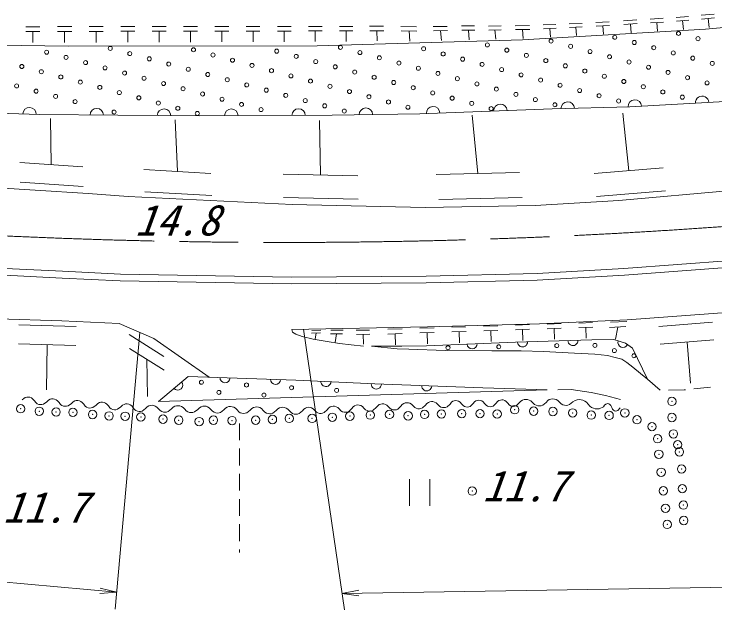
# Model space of a CAD drawing. Units: millimetres, scale not verified. Extents: x 40000 to 680000, y 20000 to 380000.
# Drawn here: x 249994 to 291666, y 234761 to 270196 of the extents above; entities that cross this region are included whole.
import ezdxf
from ezdxf.enums import TextEntityAlignment as Align

# ---------------------------------------------------------------- set-up
doc = ezdxf.new("R2010")
doc.units = ezdxf.units.MM
doc.header["$LTSCALE"] = 1000
doc.header["$PDMODE"] = 32
doc.header["$PDSIZE"] = 500
doc.linetypes.add('CHAIN', pattern=[18.5, 12, -1.5, 3.5, -1.5])
for name, color, linetype, lineweight in [('M-BGD', 7, 'Continuous', 13), ('M-BMK', 2, 'CHAIN', 13), ('M-STR-HTXT', 7, 'Continuous', 13)]:
    doc.layers.add(name, color=color, linetype=linetype, lineweight=lineweight)
doc.styles.add('ＭＳ ゴシック', font='')
doc.styles.get('ＭＳ ゴシック').set_extended_font_data('MS Gothic')

# ---------------------------------------------------------------- blocks, each defined once
blk = doc.blocks.new('田')
at = {"color": 7, "linetype": 'Continuous', "lineweight": 13}
for p, q in [((-0.75, 2), (-0.75, 0)), ((0.75, 0), (0.75, 2))]:
    blk.add_line(p, q, dxfattribs=at)

msp = doc.modelspace()

# ---------------------------------------------------------------- linework, layer by layer
at = {"layer": 'M-BGD'}
for p, q in [((289354, 269994), (290086, 270050)), ((290843, 270128), (291608, 270196)), ((291109, 269299), (300963, 270129)), ((283001, 269607), (283766, 269641)), ((284581, 269688), (285371, 269734)), ((286230, 269787), (287012, 269844)), ((286249, 269568), (287031, 269625)), ((287806, 269890), (288583, 269941)), ((287824, 269668), (288601, 269719)), ((288213, 269693), (288255, 269175)), ((289376, 269772), (290107, 269829)), ((289742, 269801), (289792, 269285)), ((290870, 269899), (291636, 269967)), ((291253, 269933), (291317, 269400)), ((250686, 269442), (251538, 269443)), ((252575, 269444), (253422, 269444)), ((254458, 269445), (255301, 269446)), ((256336, 269447), (257174, 269447)), ((258209, 269448), (259042, 269449)), ((260077, 269450), (260906, 269451)), ((261940, 269452), (262764, 269452)), ((263797, 269453), (264617, 269454)), ((265650, 269455), (266464, 269455)), ((267497, 269456), (268307, 269457)), ((269339, 269458), (270145, 269459)), ((271135, 269465), (271968, 269465)), ((272994, 269448), (273921, 269440)), ((274907, 269448), (275751, 269459)), ((274928, 269198), (275773, 269210)), ((276601, 269487), (277366, 269487)), ((276623, 269239), (277388, 269239)), ((277005, 269239), (277056, 268661)), ((278197, 269475), (278945, 269487)), ((278214, 269241), (278962, 269252)), ((278588, 269247), (278628, 268700)), ((279788, 269501), (280633, 269518)), ((279804, 269268), (280649, 269285)), ((280218, 268667), (291109, 269299)), ((280227, 269276), (280264, 268731)), ((281456, 269544), (282199, 269572)), ((281474, 269322), (282217, 269350)), ((281845, 269336), (281887, 268818)), ((283015, 269393), (283780, 269428)), ((283398, 269411), (283431, 268912)), ((284602, 269472), (285392, 269517)), ((284997, 269494), (285046, 268989)), ((286640, 269596), (286684, 269085)), ((250686, 269158), (251538, 269159)), ((251112, 269159), (251113, 268497)), ((252575, 269162), (253422, 269162)), ((252999, 269162), (252999, 268504)), ((254458, 269165), (255301, 269165)), ((254880, 269165), (254880, 268511)), ((256337, 269168), (257174, 269169)), ((256755, 269168), (256756, 268517)), ((258210, 269171), (259043, 269172)), ((258626, 269171), (258627, 268524)), ((260077, 269174), (260906, 269175)), ((260492, 269174), (260492, 268531)), ((261940, 269177), (262764, 269178)), ((262352, 269178), (262352, 268538)), ((263798, 269180), (264617, 269181)), ((264207, 269181), (264208, 268544)), ((265650, 269184), (266465, 269184)), ((266057, 269184), (266058, 268551)), ((267497, 269187), (268307, 269187)), ((267902, 269187), (267903, 268558)), ((269339, 269190), (270145, 269190)), ((269742, 269190), (269743, 268564)), ((271143, 269204), (271977, 269204)), ((271560, 269204), (271580, 268596)), ((273013, 269192), (273940, 269183)), ((273476, 269187), (273519, 268589)), ((275351, 269204), (275402, 268622)), ((237053, 268497), (253212, 268284)), ((268008, 268311), (280218, 268667)), ((253212, 268284), (268008, 268311)), ((286604, 264680), (294095, 265099)), ((281980, 264552), (286604, 264680)), ((245689, 264395), (251501, 264225)), ((251501, 264225), (256157, 264174)), ((268914, 264174), (274112, 264269)), ((274112, 264269), (281980, 264552)), ((286535, 260879), (286182, 264297)), ((252211, 261239), (252166, 263988)), ((256157, 264174), (261036, 264142)), ((259709, 260832), (259575, 263898)), ((261036, 264142), (268914, 264174)), ((268211, 260626), (268155, 263874)), ((277576, 260713), (277228, 264187)), ((254077, 261109), (250345, 261368)), ((261699, 260717), (257719, 260947)), ((288588, 261051), (284483, 260707)), ((270435, 260583), (265986, 260669)), ((280051, 260778), (275100, 260649)), ((254096, 259931), (250365, 260189)), ((251252, 259728), (246886, 259984)), ((254399, 259516), (251252, 259728)), ((261756, 259403), (257776, 259633)), ((288729, 259686), (284624, 259341)), ((285944, 259102), (295358, 259946)), ((256778, 259341), (254399, 259516)), ((256778, 259341), (266525, 258879)), ((270459, 259191), (266010, 259277)), ((280200, 259289), (275249, 259160)), ((266525, 258879), (274429, 258691)), ((274429, 258691), (280976, 258810)), ((280976, 258810), (285944, 259102)), ((286251, 255070), (295777, 255783)), ((252880, 254898), (247308, 255173)), ((281087, 254773), (286251, 255070)), ((286278, 254671), (295810, 255384)), ((252860, 254498), (247284, 254774)), ((256320, 254725), (252880, 254898)), ((256320, 254725), (266495, 254551)), ((274490, 254609), (281087, 254773)), ((281103, 254373), (286278, 254671)), ((256306, 254325), (252860, 254498)), ((256306, 254325), (266493, 254151)), ((266493, 254151), (274496, 254209)), ((266495, 254551), (274490, 254609)), ((274496, 254209), (281103, 254373)), ((286438, 252007), (296070, 252740)), ((252832, 251949), (247219, 252140)), ((250278, 251713), (253684, 251618)), ((256251, 251791), (252832, 251949)), ((256251, 251791), (258306, 250912)), ((274574, 251592), (281240, 251784)), ((279802, 251698), (280634, 251726)), ((281240, 251784), (286438, 252007)), ((281686, 251760), (282514, 251787)), ((283565, 251822), (284388, 251849)), ((285461, 251865), (286425, 251916)), ((288319, 251613), (291511, 251881)), ((266514, 251443), (274574, 251592)), ((266514, 251443), (266550, 251288)), ((266550, 251288), (266749, 251160)), ((267705, 251377), (268238, 251394)), ((268834, 251391), (269557, 251399)), ((270330, 251391), (271121, 251408)), ((272212, 251450), (273064, 251477)), ((274117, 251512), (274964, 251540)), ((276017, 251574), (276860, 251602)), ((276027, 251294), (276869, 251322)), ((276448, 251308), (276469, 250654)), ((277912, 251636), (278750, 251664)), ((277921, 251358), (278759, 251385)), ((278340, 251371), (278361, 250721)), ((279811, 251421), (280643, 251449)), ((280227, 251435), (280248, 250788)), ((281695, 251485), (282523, 251512)), ((282109, 251498), (282130, 250855)), ((283574, 251548), (284397, 251575)), ((283986, 251561), (284007, 250922)), ((285404, 251556), (286368, 251607)), ((285886, 251582), (285754, 250861)), ((256842, 251131), (258909, 249829)), ((258306, 250912), (261590, 248606)), ((266749, 251160), (267132, 251019)), ((267132, 251019), (267784, 250863)), ((267680, 251221), (268213, 251238)), ((267947, 251230), (267890, 250866)), ((268801, 251174), (269524, 251183)), ((269163, 251178), (269086, 250672)), ((270346, 251142), (271137, 251159)), ((270742, 251151), (270778, 250568)), ((272221, 251166), (273073, 251194)), ((272647, 251180), (272669, 250519)), ((274127, 251230), (274974, 251258)), ((274550, 251244), (274572, 250586)), ((250259, 250578), (253665, 250482)), ((251962, 250530), (251917, 247849)), ((267784, 250863), (268620, 250721)), ((268620, 250721), (269338, 250598)), ((269338, 250598), (270028, 250532)), ((270028, 250532), (270780, 250454)), ((273049, 250447), (274509, 250475)), ((274509, 250475), (279802, 250688)), ((279802, 250688), (284352, 250816)), ((284352, 250816), (285656, 250844)), ((285656, 250844), (286340, 250628)), ((286340, 250628), (286765, 250330)), ((288407, 250560), (291599, 250828)), ((290003, 250694), (290209, 248238)), ((256858, 250317), (258924, 249016)), ((271249, 250447), (273049, 250447)), ((271249, 250447), (272763, 250293)), ((272763, 250293), (273472, 250264)), ((273472, 250264), (275627, 250194)), ((275627, 250194), (278391, 250165)), ((278391, 250165), (280148, 250165)), ((280148, 250165), (281481, 250137)), ((281481, 250137), (283323, 250038)), ((283323, 250038), (284528, 249967)), ((286765, 250330), (287658, 248487)), ((257891, 249666), (257932, 247461)), ((284528, 249967), (285270, 249894)), ((285270, 249894), (285736, 249775)), ((285736, 249775), (286133, 249668)), ((286133, 249668), (286435, 249466)), ((286435, 249466), (286782, 249189)), ((286782, 249189), (287229, 248823)), ((287229, 248823), (287658, 248487)), ((258581, 247166), (260342, 248648)), ((260342, 248648), (266745, 248434)), ((266745, 248434), (271444, 248201)), ((287658, 248487), (288417, 247837)), ((271444, 248201), (277865, 247967)), ((277865, 247967), (278512, 247948)), ((290407, 247907), (291401, 248012)), ((258581, 247166), (281693, 247857)), ((278512, 247948), (281693, 247857)), ((282330, 247859), (283124, 247862)), ((283124, 247862), (284300, 247692)), ((284300, 247692), (285165, 247522)), ((288910, 247827), (289829, 247846)), ((289829, 247846), (289909, 247854)), ((250471, 247248), (250570, 247343)), ((250570, 247343), (250666, 247394)), ((250666, 247394), (250760, 247418)), ((250760, 247418), (250852, 247422)), ((250852, 247422), (250943, 247405)), ((250943, 247405), (251033, 247368)), ((251033, 247368), (251120, 247304)), ((251120, 247304), (251205, 247197)), ((251205, 247197), (251290, 247089)), ((251744, 246999), (251938, 247146)), ((251938, 247146), (252037, 247241)), ((252037, 247241), (252133, 247292)), ((252133, 247292), (252227, 247316)), ((252227, 247316), (252319, 247320)), ((252319, 247320), (252410, 247303)), ((252410, 247303), (252500, 247266)), ((252500, 247266), (252587, 247202)), ((252587, 247202), (252672, 247095)), ((253406, 247044), (253504, 247139)), ((253504, 247139), (253600, 247190)), ((253600, 247190), (253694, 247214)), ((253694, 247214), (253786, 247218)), ((253786, 247218), (253877, 247201)), ((253877, 247201), (253967, 247164)), ((253967, 247164), (254054, 247100)), ((274627, 247107), (274717, 247142)), ((274717, 247142), (274808, 247156)), ((274808, 247156), (274900, 247151)), ((274900, 247151), (274992, 247124)), ((274992, 247124), (275086, 247071)), ((275998, 247111), (276082, 247170)), ((276082, 247170), (276168, 247203)), ((276168, 247203), (276253, 247214)), ((276253, 247214), (276339, 247205)), ((276339, 247205), (276425, 247176)), ((276425, 247176), (276512, 247119)), ((276512, 247119), (276599, 247019)), ((277285, 247030), (277369, 247133)), ((277369, 247133), (277454, 247192)), ((277454, 247192), (277539, 247224)), ((277539, 247224), (277625, 247235)), ((277625, 247235), (277710, 247226)), ((277710, 247226), (277797, 247197)), ((277797, 247197), (277883, 247141)), ((277883, 247141), (277971, 247040)), ((278656, 247051), (278740, 247154)), ((278740, 247154), (278825, 247213)), ((278825, 247213), (278910, 247245)), ((278910, 247245), (278996, 247256)), ((278996, 247256), (279082, 247248)), ((279082, 247248), (279168, 247218)), ((279168, 247218), (279255, 247162)), ((279255, 247162), (279342, 247062)), ((280028, 247072), (280125, 247176)), ((280125, 247176), (280224, 247235)), ((280224, 247235), (280323, 247268)), ((280323, 247268), (280422, 247280)), ((280422, 247280), (280522, 247272)), ((280522, 247272), (280622, 247243)), ((280622, 247243), (280723, 247188)), ((280723, 247188), (280825, 247088)), ((281622, 247104), (281720, 247208)), ((281720, 247208), (281818, 247267)), ((281818, 247267), (281917, 247300)), ((281917, 247300), (282017, 247312)), ((282017, 247312), (282117, 247304)), ((282117, 247304), (282217, 247275)), ((282217, 247275), (282318, 247220)), ((282318, 247220), (282420, 247120)), ((282420, 247120), (282521, 247020)), ((283021, 246973), (283217, 247136)), ((283217, 247136), (283346, 247219)), ((283346, 247219), (283469, 247257)), ((283469, 247257), (283587, 247270)), ((283587, 247270), (283703, 247262)), ((283703, 247262), (283815, 247234)), ((283815, 247234), (283923, 247186)), ((283923, 247186), (284028, 247111)), ((285165, 247522), (286058, 247267)), ((251290, 247089), (251377, 247025)), ((251377, 247025), (251467, 246988)), ((251467, 246988), (251558, 246972)), ((251558, 246972), (251650, 246975)), ((251650, 246975), (251744, 246999)), ((252672, 247095), (252757, 246987)), ((252757, 246987), (252844, 246923)), ((252844, 246923), (252934, 246886)), ((252934, 246886), (253025, 246870)), ((253025, 246870), (253117, 246873)), ((253117, 246873), (253211, 246897)), ((253211, 246897), (253406, 247044)), ((254054, 247100), (254139, 246993)), ((254139, 246993), (254224, 246885)), ((254224, 246885), (254311, 246821)), ((254311, 246821), (254401, 246784)), ((254401, 246784), (254492, 246767)), ((254492, 246767), (254584, 246771)), ((254584, 246771), (254678, 246795)), ((254678, 246795), (254873, 246941)), ((254873, 246941), (254971, 247037)), ((254971, 247037), (255067, 247088)), ((255067, 247088), (255161, 247112)), ((255161, 247112), (255253, 247115)), ((255253, 247115), (255344, 247099)), ((255344, 247099), (255434, 247062)), ((255434, 247062), (255521, 246998)), ((255521, 246998), (255606, 246890)), ((255606, 246890), (255691, 246783)), ((255691, 246783), (255778, 246719)), ((255778, 246719), (255868, 246682)), ((256145, 246693), (256340, 246839)), ((256340, 246839), (256438, 246935)), ((256438, 246935), (256534, 246986)), ((256534, 246986), (256628, 247010)), ((256628, 247010), (256720, 247013)), ((256720, 247013), (256811, 246997)), ((256811, 246997), (256901, 246960)), ((256901, 246960), (256988, 246896)), ((256988, 246896), (257073, 246788)), ((257073, 246788), (257158, 246681)), ((257612, 246591), (257807, 246737)), ((257807, 246737), (257905, 246838)), ((257905, 246838), (258004, 246894)), ((258004, 246894), (258101, 246923)), ((258101, 246923), (258199, 246931)), ((258199, 246931), (258296, 246920)), ((258296, 246920), (258393, 246888)), ((258393, 246888), (258489, 246829)), ((258489, 246829), (258585, 246725)), ((258585, 246725), (258680, 246622)), ((259166, 246557), (259363, 246713)), ((259363, 246713), (259462, 246814)), ((259462, 246814), (259560, 246870)), ((259560, 246870), (259657, 246899)), ((259657, 246899), (259755, 246907)), ((259755, 246907), (259852, 246896)), ((259852, 246896), (259949, 246864)), ((259949, 246864), (260045, 246805)), ((260045, 246805), (260141, 246701)), ((260919, 246690), (261018, 246790)), ((261018, 246790), (261116, 246846)), ((261116, 246846), (261213, 246875)), ((261213, 246875), (261311, 246884)), ((261311, 246884), (261408, 246872)), ((261408, 246872), (261505, 246840)), ((261505, 246840), (261601, 246781)), ((261601, 246781), (261697, 246678)), ((262475, 246666), (262574, 246766)), ((262574, 246766), (262672, 246822)), ((262672, 246822), (262770, 246851)), ((262770, 246851), (262867, 246860)), ((262867, 246860), (262964, 246848)), ((262964, 246848), (263061, 246816)), ((263061, 246816), (263157, 246757)), ((263157, 246757), (263253, 246654)), ((264031, 246642), (264130, 246742)), ((264130, 246742), (264228, 246798)), ((264228, 246798), (264326, 246827)), ((264326, 246827), (264423, 246836)), ((264423, 246836), (264520, 246824)), ((264520, 246824), (264617, 246792)), ((264617, 246792), (264713, 246733)), ((264713, 246733), (264809, 246630)), ((265587, 246618), (265686, 246718)), ((265686, 246718), (265784, 246774)), ((265784, 246774), (265882, 246803)), ((265882, 246803), (265979, 246812)), ((265979, 246812), (266076, 246800)), ((266076, 246800), (266173, 246768)), ((266173, 246768), (266269, 246709)), ((266269, 246709), (266365, 246606)), ((267230, 246700), (267318, 246762)), ((267318, 246762), (267408, 246797)), ((267408, 246797), (267499, 246811)), ((267499, 246811), (267591, 246805)), ((267591, 246805), (267684, 246779)), ((267684, 246779), (267778, 246726)), ((267778, 246726), (267874, 246628)), ((268605, 246663), (268691, 246769)), ((268691, 246769), (268780, 246831)), ((268780, 246831), (268870, 246866)), ((268870, 246866), (268961, 246880)), ((268961, 246880), (269053, 246874)), ((269053, 246874), (269145, 246848)), ((269145, 246848), (269240, 246795)), ((269240, 246795), (269336, 246698)), ((269891, 246564), (270067, 246732)), ((270067, 246732), (270153, 246838)), ((270153, 246838), (270242, 246900)), ((270242, 246900), (270332, 246935)), ((270332, 246935), (270423, 246949)), ((270423, 246949), (270514, 246944)), ((270514, 246944), (270607, 246917)), ((270607, 246917), (270701, 246864)), ((270701, 246864), (270797, 246767)), ((270797, 246767), (270894, 246669)), ((271353, 246633), (271528, 246801)), ((271528, 246801), (271615, 246907)), ((271615, 246907), (271704, 246969)), ((271704, 246969), (271793, 247004)), ((271793, 247004), (271884, 247018)), ((271884, 247018), (271976, 247013)), ((271976, 247013), (272069, 246986)), ((272069, 246986), (272163, 246933)), ((272163, 246933), (272259, 246836)), ((272259, 246836), (272355, 246738)), ((272355, 246738), (272449, 246685)), ((272725, 246667), (272815, 246703)), ((272815, 246703), (272990, 246870)), ((272990, 246870), (273077, 246976)), ((273077, 246976), (273165, 247038)), ((273165, 247038), (273255, 247073)), ((273255, 247073), (273346, 247087)), ((273346, 247087), (273438, 247082)), ((273438, 247082), (273531, 247055)), ((273531, 247055), (273625, 247002)), ((273625, 247002), (273721, 246905)), ((273721, 246905), (273817, 246808)), ((273817, 246808), (273911, 246754)), ((273911, 246754), (274004, 246728)), ((274004, 246728), (274096, 246722)), ((274096, 246722), (274187, 246736)), ((274187, 246736), (274277, 246772)), ((274277, 246772), (274452, 246939)), ((274452, 246939), (274538, 247045)), ((274538, 247045), (274627, 247107)), ((275086, 247071), (275183, 246974)), ((275183, 246974), (275279, 246877)), ((275279, 246877), (275373, 246823)), ((275373, 246823), (275466, 246797)), ((275466, 246797), (275558, 246791)), ((275558, 246791), (275648, 246806)), ((275648, 246806), (275738, 246841)), ((275738, 246841), (275914, 247008)), ((275914, 247008), (275998, 247111)), ((276599, 247019), (276686, 246919)), ((276686, 246919), (276773, 246863)), ((276773, 246863), (276859, 246833)), ((276859, 246833), (276945, 246824)), ((276945, 246824), (277031, 246836)), ((277031, 246836), (277116, 246868)), ((277116, 246868), (277285, 247030)), ((277971, 247040), (278058, 246940)), ((278058, 246940), (278144, 246884)), ((278144, 246884), (278231, 246854)), ((278231, 246854), (278317, 246846)), ((278317, 246846), (278402, 246857)), ((278402, 246857), (278487, 246889)), ((278487, 246889), (278656, 247051)), ((279342, 247062), (279429, 246961)), ((279429, 246961), (279516, 246905)), ((279516, 246905), (279602, 246875)), ((279602, 246875), (279688, 246867)), ((279688, 246867), (279773, 246878)), ((279773, 246878), (279859, 246910)), ((279859, 246910), (280028, 247072)), ((280825, 247088), (280927, 246988)), ((280927, 246988), (281027, 246933)), ((281027, 246933), (281128, 246904)), ((281128, 246904), (281228, 246896)), ((281228, 246896), (281327, 246908)), ((281327, 246908), (281426, 246941)), ((281426, 246941), (281622, 247104)), ((282521, 247020), (282622, 246965)), ((282622, 246965), (282722, 246936)), ((282722, 246936), (282822, 246928)), ((282822, 246928), (282922, 246940)), ((282922, 246940), (283021, 246973)), ((284028, 247111), (284126, 246993)), ((284126, 246993), (284224, 246874)), ((284224, 246874), (284328, 246799)), ((284328, 246799), (284437, 246751)), ((284437, 246751), (284549, 246723)), ((284549, 246723), (284664, 246715)), ((284664, 246715), (284783, 246728)), ((284783, 246728), (285035, 246849)), ((285035, 246849), (285105, 246946)), ((285105, 246946), (285171, 246998)), ((285171, 246998), (285235, 247024)), ((285235, 247024), (285298, 247029)), ((285298, 247029), (285359, 247014)), ((285359, 247014), (285418, 246978)), ((285418, 246978), (285475, 246916)), ((285475, 246916), (285529, 246810)), ((285529, 246810), (285583, 246704)), ((285583, 246704), (285640, 246642)), ((285887, 246622), (286023, 246771)), ((255868, 246682), (255959, 246665)), ((255959, 246665), (256051, 246669)), ((256051, 246669), (256145, 246693)), ((257158, 246681), (257245, 246617)), ((257245, 246617), (257335, 246580)), ((257335, 246580), (257426, 246563)), ((257426, 246563), (257518, 246567)), ((257518, 246567), (257612, 246591)), ((258680, 246622), (258777, 246563)), ((258777, 246563), (258874, 246531)), ((258874, 246531), (258971, 246519)), ((258971, 246519), (259068, 246528)), ((259068, 246528), (259166, 246557)), ((260141, 246701), (260236, 246598)), ((260236, 246598), (260333, 246539)), ((260333, 246539), (260430, 246507)), ((260430, 246507), (260527, 246496)), ((260527, 246496), (260624, 246504)), ((260624, 246504), (260722, 246533)), ((260722, 246533), (260919, 246690)), ((261697, 246678), (261793, 246574)), ((261793, 246574), (261889, 246515)), ((261889, 246515), (261986, 246483)), ((261986, 246483), (262083, 246472)), ((262083, 246472), (262180, 246480)), ((262180, 246480), (262278, 246509)), ((262278, 246509), (262475, 246666)), ((263253, 246654), (263349, 246550)), ((263349, 246550), (263445, 246491)), ((263445, 246491), (263542, 246459)), ((263542, 246459), (263639, 246448)), ((263639, 246448), (263736, 246456)), ((263736, 246456), (263834, 246485)), ((263834, 246485), (264031, 246642)), ((264809, 246630), (264905, 246527)), ((264905, 246527), (265001, 246468)), ((265001, 246468), (265098, 246435)), ((265098, 246435), (265195, 246424)), ((265195, 246424), (265292, 246432)), ((265292, 246432), (265390, 246462)), ((265390, 246462), (265587, 246618)), ((266365, 246606), (266461, 246503)), ((266461, 246503), (266557, 246444)), ((266557, 246444), (266654, 246411)), ((266654, 246411), (266751, 246400)), ((266751, 246400), (266848, 246408)), ((266848, 246408), (266946, 246438)), ((266946, 246438), (267143, 246594)), ((267143, 246594), (267230, 246700)), ((267874, 246628), (267970, 246531)), ((267970, 246531), (268064, 246478)), ((268064, 246478), (268157, 246451)), ((268157, 246451), (268249, 246446)), ((268249, 246446), (268340, 246460)), ((268340, 246460), (268430, 246495)), ((268430, 246495), (268605, 246663)), ((269336, 246698), (269432, 246600)), ((269432, 246600), (269526, 246547)), ((269526, 246547), (269619, 246521)), ((269619, 246521), (269711, 246515)), ((269711, 246515), (269801, 246529)), ((269801, 246529), (269891, 246564)), ((270894, 246669), (270988, 246616)), ((270988, 246616), (271081, 246590)), ((271081, 246590), (271172, 246584)), ((271172, 246584), (271263, 246598)), ((271263, 246598), (271353, 246633)), ((272449, 246685), (272542, 246659)), ((272542, 246659), (272634, 246653)), ((272634, 246653), (272725, 246667)), ((285640, 246642), (285699, 246606)), ((285699, 246606), (285760, 246591)), ((285760, 246591), (285823, 246596)), ((285823, 246596), (285887, 246622)), ((263393, 245858), (263393, 244858)), ((263393, 244358), (263393, 243358)), ((263393, 242858), (263393, 241858)), ((263393, 241358), (263393, 240358)), ((263393, 239858), (263393, 238858)), ((263393, 238358), (263393, 238179))]:
    msp.add_line(p, q, dxfattribs=at)
for centre in [(285710, 268813), (289498, 269040), (290657, 268730), (278134, 268358), (281922, 268586), (283081, 268275), (286869, 268503), (251929, 267926), (255717, 268153), (256876, 267843), (260664, 268070), (265611, 267987), (269399, 268214), (270558, 267904), (274346, 268131), (279293, 268048), (284240, 267965), (288028, 268192), (289187, 267881), (253088, 267615), (258035, 267532), (261823, 267760), (262982, 267449), (266770, 267676), (271717, 267593), (275505, 267820), (276664, 267510), (280452, 267737), (281611, 267427), (285399, 267654), (290346, 267571), (250459, 267077), (254247, 267305), (259194, 267222), (264141, 267138), (267929, 267366), (269088, 267055), (272876, 267282), (277823, 267199), (282770, 267116), (286558, 267343), (287717, 267033), (291505, 267260), (251618, 266767), (255406, 266994), (256565, 266684), (260353, 266911), (261512, 266600), (265300, 266828), (270247, 266745), (274035, 266972), (275194, 266661), (278982, 266889), (283929, 266805), (288876, 266722), (252777, 266456), (257725, 266373), (262672, 266290), (266459, 266517), (267619, 266207), (271406, 266434), (276354, 266351), (280141, 266578), (281301, 266268), (285088, 266495), (286248, 266184), (290035, 266412), (250149, 265918), (253937, 266146), (255096, 265835), (258884, 266062), (260043, 265752), (263831, 265979), (268778, 265896), (272566, 266123), (273725, 265813), (277513, 266040), (282460, 265957), (287407, 265874), (291195, 266101), (251308, 265608), (256255, 265525), (261202, 265441), (264990, 265669), (266149, 265358), (269937, 265585), (274884, 265502), (278672, 265730), (279831, 265419), (283619, 265646), (284778, 265336), (288566, 265563), (252467, 265297), (253626, 264987), (257414, 265214), (262361, 265131), (267308, 265047), (271096, 265275), (272255, 264964), (276043, 265192), (280990, 265108), (285937, 265025), (289725, 265253), (258573, 264903), (259732, 264593), (263520, 264820), (264679, 264510), (268467, 264737), (273414, 264654), (277202, 264881), (278361, 264570), (282149, 264798), (255944, 264365), (260891, 264282), (269626, 264426), (275793, 250351), (278813, 250410), (282262, 250480), (284528, 250495), (285687, 250184), (286846, 249874), (261135, 248299), (263814, 248138), (266492, 247977), (262174, 247699), (264853, 247538), (269170, 247817)]:
    msp.add_circle(centre, 120, dxfattribs=at)
for centre, radius, start, end in [((286904, 264697), 400, 3.1943, 182.801), ((290898, 264920), 400, 3.1999, 183.1999), ((250913, 264242), 400, 358.3235, 178.3235), ((274911, 264298), 400, 2.0604, 182.0604), ((278908, 264442), 400, 2.0604, 182.0604), ((282906, 264578), 400, 1.5802, 181.5802), ((254912, 264187), 400, 359.3678, 179.3678), ((258912, 264156), 400, 359.6255, 179.6255), ((262912, 264149), 400, 0.232, 180.232), ((266912, 264165), 400, 0.232, 180.232), ((270912, 264210), 400, 1.0544, 181.0544), ((277226, 250584), 300, 182.3006, 2.3006), ((280223, 250700), 300, 181.606, 1.606), ((283222, 250784), 300, 181.606, 1.606), ((286192, 250671), 298, 161.9092, 334.4318), ((262539, 248575), 300, 178.0911, 358.0911), ((265538, 248475), 300, 178.0911, 358.0911), ((259729, 248132), 300, 220.0867, 40.0867), ((268535, 248345), 300, 177.1505, 357.1505), ((271531, 248197), 300, 177.3725, 357.9147), ((274529, 248088), 300, 177.914, 357.914)]:
    msp.add_arc(centre, radius, start, end, dxfattribs=at)
for p in [(289107, 247162), (250390, 246725), (251496, 246576), (252495, 246534), (253494, 246512), (279759, 246668), (280886, 246583), (282034, 246562), (283204, 246477), (286308, 246477), (254664, 246385), (255642, 246300), (256599, 246279), (257534, 246236), (258852, 246108), (259788, 246045), (261850, 246045), (264359, 246045), (265358, 246087), (266358, 246151), (267718, 246151), (268916, 246222), (269958, 246286), (271170, 246349), (272318, 246392), (273424, 246307), (274402, 246392), (275401, 246413), (276613, 246434), (277697, 246434), (278718, 246413), (284309, 246349), (285373, 246328), (287031, 246073), (289107, 246205), (261000, 245960), (262956, 246023), (287921, 245662), (289192, 245227), (288255, 244944), (289447, 244589), (288329, 244021), (289554, 244164), (289681, 243143), (288469, 242952), (289724, 241974), (277236, 241832), (288597, 241846), (288724, 240805), (289787, 240996), (288831, 239848), (289809, 240082)]:
    msp.add_point(p, dxfattribs=at)
at = {"layer": 'M-BMK'}
msp.add_arc((266152, 613980), 357367, 266.82163, 282.76151, dxfattribs=at)
at = {"layer": 'M-STR-HTXT'}
for p, q in [((267194, 251456), (269636, 234761)), ((257483, 251264), (256014, 234815)), ((212407, 239778), (256103, 235811)), ((256103, 235811), (255122, 236067)), ((269491, 235750), (302275, 236263)), ((269491, 235750), (270488, 235933)), ((256103, 235811), (255092, 235735)), ((269491, 235750), (270494, 235599))]:
    msp.add_line(p, q, dxfattribs=at)

# ---------------------------------------------------------------- block references
at = {"layer": 'M-BGD', "xscale": 800, "yscale": 800}
msp.add_blockref('田', (274106, 240947), dxfattribs=at)

# ---------------------------------------------------------------- texts
at = {"layer": 'M-BGD', "style": 'ＭＳ ゴシック', "oblique": 20}
for s, p in [('14.8', (257171, 256477)), ('11.7', (277835, 240670)), ('11.7', (249322, 239404))]:
    msp.add_text(s, height=1833, dxfattribs=at).set_placement(p, align=Align.BOTTOM_LEFT)

doc.saveas('drawing.dxf')
